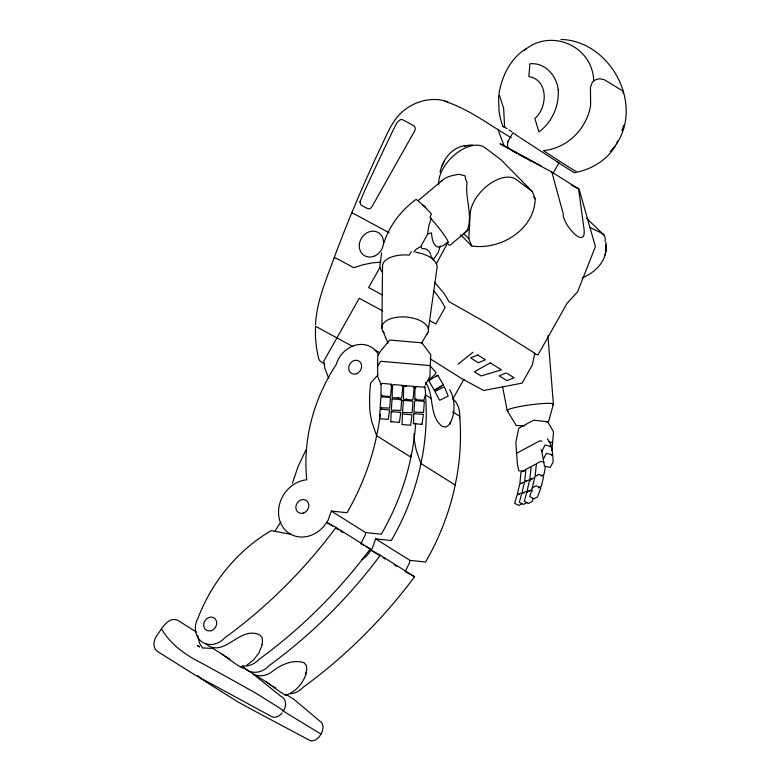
<?xml version="1.0" encoding="UTF-8"?>
<svg xmlns="http://www.w3.org/2000/svg" width="780" height="780" viewBox="0 0 780 780"><rect width="100%" height="100%" fill="white"/><g stroke="black" fill="none" stroke-linecap="round" stroke-linejoin="round"><path stroke-width="1.17" d="M525.798 48.857C510.354 58.597 501.793 76.264 498.976 93.873L503.636 108.166L504.641 127.549L502.729 126.087L500.38 118.521L499.044 111.384L498.517 95.677M381.888 328.107L382.541 265.814M392.32 385.486L392.165 397.546L400.686 398.287L401.807 397.42L402.919 385.349L393.549 384.54M197.594 635.31L199.612 643.325L202.703 648.102M605.075 254.992L605.923 250.828L605.767 244.696C608.01 260.032 595.393 272.698 582.114 277.846M380.016 409.188L379.655 418.723L388.264 419.425L389.581 409.968L381.069 409.227M391.19 411.625L400.754 412.444L399.409 422.389L390.799 421.639L391.19 411.625L392.233 411.703M413.829 413.595L423.394 414.414L422.048 424.359L413.439 423.608L413.829 413.595L414.872 413.673M438.623 184.519L438.818 180.999A30.888 17.823 -44.6 0 1 457.08 152.861A30.888 17.823 -44.6 0 1 484.312 147.215L500.858 159.617L532.331 191.558L535.216 198.793C534.524 229.71 500.409 250.38 471.705 245.963L460.648 234.741M471.705 245.963L468.819 238.729L470.281 212.94A30.888 17.823 -44.6 0 1 488.543 184.792A30.888 17.823 -44.6 0 1 515.775 179.147L532.331 191.558M459.566 418.587L459.703 416.296A25.564 22.025 -57.9 0 0 453.784 399.545M605.923 250.828L605.933 242.18M403.357 400.793L402.558 412.415L412.162 412.796L412.961 401.164L404.44 400.423M414.716 401.008L413.946 412.084L423.55 412.435L424.32 401.359L415.808 400.618M380.874 397.225L380.123 407.764L389.737 408.086L390.478 397.546L381.956 396.805M551.889 450.567L553.537 431.788L547.638 421.765L533.715 420.176L518.778 428.2L515.843 442.494L517.403 464.012L518.739 470.71L524.082 471.315M315.51 324.743C316.612 301.168 326.391 279.377 334.24 257.488M428.376 329.491L437.239 266.253C434.801 256.922 423.94 253.9 415.623 252.135M381.576 252.935L379.792 266.819L381.225 270.796L382.57 272.337M380.25 414.19A229.905 198.013 -57.9 0 1 378.037 428.902L375.453 441.314A229.905 198.013 -57.9 0 1 347.032 512.713L331.363 511.075L327.951 520.601L323.398 526.89A29.776 25.643 -57.9 0 1 280.069 521.498A29.776 25.643 -57.9 0 1 306.764 479.798A161.899 139.435 -57.9 0 1 336.16 364.669A25.564 22.025 -57.9 0 1 356.275 344.994A25.564 22.025 -57.9 0 1 378.671 355.007M331.363 511.075L365.615 532.574L365.215 534.963L360.896 543.894M424.349 386.149A25.564 22.025 -57.9 0 1 425.451 394.807A229.905 198.013 -57.9 0 1 422.321 456.7L419.747 469.111A229.905 198.013 -57.9 0 1 391.326 540.511L375.658 538.873L372.235 548.399L367.692 554.687A29.776 25.643 -57.9 0 1 361.91 559.718M375.658 538.873L409.909 560.371L409.5 562.76L405.19 571.691M545.474 466.411L544.011 474.435L541.047 476.024M532.623 486.574L534.963 476.482L538.922 474.357L543.67 476.258L541.33 486.359L538.366 487.948M508.102 141.297L507.39 144.349L508.053 148.639M440.056 172.058C442.777 159.559 452.02 147.04 465.553 145.587M450.294 422.194L449.553 424.398L446.004 427.079L442.075 426.368C428.386 415.194 434.869 395.255 425.422 382.298M623.912 125.112L621.835 130.65M261.856 644.621L262.519 642.301L262.148 637.777L259.798 634.93C239.548 625.15 224.035 659.324 205.579 643.666M292.451 483.122L298.204 466.274L305.877 450.079M440.154 246.031L438.321 252.272L433.192 259.886M423.677 400.793L425.451 394.807L431.496 398.599M383.848 243.107C389.405 225.488 401.31 210.064 416.159 199.319L425.675 207.314M550.251 446.862L551.011 444.736L547.423 438.691M533.14 498.508L532.018 501.579L528.46 503.49L524.297 501.345L526.792 492.122L530.751 489.996L532.603 490.952M334.415 257.039C347.987 220.613 363.188 184.801 379.665 149.604C386.704 135.701 391.755 119.584 404.752 109.824C416.705 100.435 433.241 96.739 447.798 101.731M623.171 93.59L623.093 91.133L604.451 79.774L599.41 78.683L595.013 80.028L592.39 82.085L590.441 87.38L590.626 105.495C586.482 129.188 567.313 148.249 543.377 150.667C554.658 157.814 565.695 165.36 577.19 172.156C594.389 168.275 611.013 157.394 617.848 140.663M262.226 644.728L258.989 652.801L253.763 659.753L246.919 665.116M306.52 672.526C303.527 682.978 295.688 692.094 285.207 695.467M449.611 424.456C455.354 413.712 455.656 400.335 449.69 389.63M442.075 165.809L444.424 160.582M197.945 675.607L200.362 678.346L237.393 701.591L253.675 710.521L310.06 740.542L311.766 741L315.715 739.889L319.566 736.457L322.296 731.611L323.164 726.667L321.945 722.943L294.07 699.426L285.958 694.327M551.538 455.627L552.591 453.433L551.304 446.511L544.957 445.019L541.798 451.581L543.094 458.513M425.441 384.784L429.887 376.467L430.784 354.744L421.882 342.829L389.688 340.031L381.147 350.425L377.705 355.797L377.618 376.272L380.952 384.228M413.78 251.96L416.276 249.122L420.859 246.49L427.606 234.01L428.834 225.664L431.194 218.839L430.063 216.996L431.398 213.886L430.784 213.194A27.446 2.964 49.8 0 0 422.643 204.925M436.41 263.698L446.677 244.705M305.204 674.125L306.813 670.098L306.433 665.574L304.083 662.727C292.481 658.963 279.767 665.145 270.933 672.555C265.707 675.938 258.843 677.02 253.198 673.998M379.967 267.442L368.648 287.537L382.502 295.055M507.614 142.155L512.918 132.766L519.431 137.221M553.117 173.219L559.007 162.757L556.55 161.294M452.8 399.019L463.964 379.197M421.346 343.337L427.889 332.543M411.372 251.726L409.227 255.148L408.252 255.021A27.242 13.484 6.6 0 0 382.522 267.014M274.726 531.502L280.839 521.849M377.656 366.034L380.698 361.296L430.336 365.606M616.512 143.998C643.734 102.853 609.872 40.852 560.966 39.429M378.066 374.741L370.627 383.097A141.687 122.031 -57.9 0 0 370.149 413.195L371.846 422L376.623 435.708L410.875 457.197L410.806 454.867M610.37 151.359L614.893 146.347M282.087 712.93C279.357 716.732 273.877 718.994 269.89 715.621L194.893 674.914L157.852 651.67C151.505 647.761 153.738 638.274 158.262 633.76C161.967 627.861 169.016 616.024 177.947 620.451L196.345 632.005M428.552 380.133L434.674 374.858L436.108 372.616L429.79 365.488M418.334 200.518L442.104 180.443M468.644 229.544L450.352 244.988L449.592 245.291L446.199 242.931M458.016 364.24L472.953 352.277M406.809 398.804L404.147 400.813L401.193 400.276M441.334 181.096C446.131 176.563 452.634 175.295 458.933 174.291L465.173 175.88L465.494 178.981L467.074 182.559C464.822 198.656 473.382 215.572 467.035 230.909L464.276 232.898M523.955 50.739C549.88 27.7 592.595 45.337 593.707 80.808M448.12 242.405L442.865 245.768L439.286 246.968M428.698 380.591L437.824 375.287L443.43 384.92L434.304 390.234L428.698 380.591L430.755 379.392M435.757 376.486L437.824 375.287M434.304 390.234L443.43 384.92M516.623 453.258L539.653 440.875L542.002 441.139M530.273 467.005L525.925 469.345L524.725 480.743L526.656 481.328M525.369 469.843L521.02 472.183L519.899 482.976L521.83 483.561M535.519 464.266L531.17 466.606L529.874 478.608L531.814 479.193M523.604 482.167L519.646 484.292L517.384 493.837L519.285 494.588M533.559 477.945L529.6 480.07L527.183 490.708L529.084 491.478M520.972 492.979L517.013 495.105L514.663 503.363L518.837 505.421L522.395 503.509M527.046 502.495L523.487 504.406L519.314 502.3L521.742 493.565L525.691 491.439L527.543 492.375M546.858 422.126L548.779 420.966L553.4 404.157L547.911 335.79M506.298 372.889L499.2 375.823L506.942 380.689L514.039 377.744L507.273 373.493M439.949 246.733L438.38 247.211C432.539 245.671 432.071 237.773 431.438 232.859L427.606 234.01M575.923 172.497L574.236 172.692L556.345 161.46M468.877 145.411L464.197 145.889L472.651 144.846M380.825 262.129L372.508 262.831L363.08 264.732L353.769 267.706L343.122 261.934A20.192 0.566 29.4 0 0 335.654 258.034L334.425 257.507A19.451 0.546 29.4 0 0 334.766 257.946M524.784 425.841L516.175 425.5L507.205 410.572L502.603 386.958M399.701 412.366L400.754 412.444M422.351 414.326L423.394 414.414M390.799 421.639L391.745 421.717M398.463 422.311L399.409 422.389M413.439 423.608L414.385 423.686M421.112 424.281L422.048 424.359M425.558 387.319L416.188 386.5L414.96 387.455L414.814 399.516L423.325 400.257M390.663 385.066L393.091 385.281M401.583 386.022L406.438 386.441M413.722 387.075L416.149 387.29M365.615 532.574L381.284 534.212A229.905 198.013 -57.9 0 0 409.705 462.813L412.288 450.401A229.905 198.013 -57.9 0 0 415.662 423.228M409.909 560.371L425.568 562.01A229.905 198.013 -57.9 0 0 453.999 490.61L456.573 478.198A229.905 198.013 -57.9 0 0 459.703 416.296L452.654 411.869M549.071 441.948L552.611 442.348M203.19 647.956L212.823 648.433L230.071 659.256M290.774 534.3L271.167 530.615A152.12 131.02 -57.9 0 0 198.169 617.76A19.49 16.789 -57.9 0 0 201.532 641.55A19.49 16.789 -57.9 0 0 224.728 637.884A461.74 397.693 -57.9 0 0 336.024 527.436L370.276 548.925A461.74 397.693 -57.9 0 1 258.979 659.383A19.49 16.789 -57.9 0 1 242.873 665.905M444.756 101.303C468.858 108.956 489.587 125.151 511.28 137.777M543.972 462.325L540.784 461.36L536.435 463.7L535.226 475.088L537.157 475.683M534.134 353.594L537.966 354.959L567.099 303.254L577.541 291.954L595.413 246.636L579.111 189.218M374.936 350.327L379.022 352.141M530.312 480.763L528.411 480.002L524.462 482.128L522.112 492.219L524.014 492.989M589.426 227.243L602.287 233.444A30.888 12.87 -45.9 0 1 605.095 241.332M199.68 646.717L197.467 645.635L199.524 646.922M541.242 166.003L500.126 143.725L516.984 153.211M519.1 154.362L551.831 172.097L578.565 188.877L583.713 226.697C588.071 253.276 562.087 224.045 563.258 213.857L551.831 172.097M571.175 184.87L578.565 188.877M389.123 232.781L360.575 217.298A19.754 0.556 29.4 0 0 352.277 213.34M429.429 320.482L435.825 323.953L445.048 307.573A94.487 81.383 -57.9 0 0 433.631 290.823M382.726 310.996L359.248 298.272L323.788 361.189L324.86 368.306L328.712 378.407M336.911 337.906L352.921 346.583M336.024 527.436L326.674 522.366L332.719 526.159M361.959 544.42L364.046 545.551M366.122 546.673L370.276 548.925M290.579 693.761A19.49 16.789 -57.9 0 0 303.274 687.18A461.74 397.693 -57.9 0 0 414.57 576.732L380.318 555.233L370.958 550.163L380.026 555.847M406.253 572.218L414.57 576.732M282.428 710.629L321.126 734.136M502.729 126.087L507.019 128.69M430.102 358.751L461.848 378.671L483.668 390.497L522.093 383.126L532.243 365.118L534.846 353.272L485.706 322.433L448.968 301.626L444.259 293.651L434.674 282.38M336.863 337.877L315.5 326.225L315.432 336.863L316.505 348.046L318.581 358.41L319.644 360.672L324.685 364.046M413.4 387.241L415.418 388.498M455.159 484.994L420.907 463.505L416.13 449.797L414.443 440.993A141.687 122.031 -57.9 0 1 413.965 433.553M335.741 528.05L338.764 529.951M340.772 531.219L342.79 532.477M383.048 557.749L385.066 559.016M394.134 564.7L397.156 566.602M241.234 666.256L251.384 672.633L280.81 696.248C286.474 698.919 286.621 705.91 283.647 710.609L256.474 693.547A164.609 4.592 29.4 0 0 201.601 663.088C185.825 655.249 170.703 644.572 161.636 629.099M255.518 675.226L270.738 684.772M272.766 686.049L275.808 687.96M555.76 160.797L520.377 137.845M508.93 129.909L511.807 131.742M266.38 682.042L275.018 688.321A27.729 1.404 37 0 0 285.928 695.165L285.792 694.639M222.085 654.245L230.724 660.514A27.729 1.404 37 0 0 241.644 667.368L241.507 666.841M420.859 246.49L422.107 248.732C425.851 247.952 429.604 250.536 430.54 254.173M586.55 218.215L604.139 235.258M533.51 197.067L535.216 198.793M463.71 233.551L468.819 238.729M397.849 397.556L400.218 400.091M540.862 449.602L542.236 451.483M382.99 331.207L388.001 343.258M497.903 129.382L504.309 146.347M392.701 388.723L391.95 385.573M432.315 257.702L433.036 259.75M242.219 666.237L242.833 668.323M430.95 255.177L431.174 257.059M416.023 398.502A229.905 198.013 -57.9 0 1 416.101 400.735M381.771 394.953A229.905 198.013 -57.9 0 1 381.673 397.215M380.971 407.394A229.905 198.013 -57.9 0 1 380.747 409.656M384.111 332.709A23.322 11.817 4.3 0 1 404.45 316.933A23.322 11.817 4.3 0 1 426.699 334.454M430.287 217.786A24.014 2.594 49.8 0 1 447.457 242.668M511.885 150.618A27.446 0.77 29.4 0 1 516.867 153.28M518.719 154.294A27.446 0.77 29.4 0 1 526.763 158.74M528.84 159.91A27.446 0.77 29.4 0 1 530.917 161.08M508.19 411.089A23.322 2.496 -7.8 0 1 529.552 404.947A23.322 2.496 -7.8 0 1 552.806 404.888M242.746 666.178A19.49 16.789 -57.9 0 0 269.022 665.681A461.74 397.693 -57.9 0 0 380.318 555.233M381.079 384.355L380.962 395.801L389.483 396.542L390.595 395.684L391.677 384.218L382.307 383.399L381.079 384.355M403.64 386.568L403.455 399.223L411.976 399.965L413.088 399.097L414.238 386.431L404.869 385.613L403.64 386.568M558.217 89.739C559.299 106.051 552.065 122.197 538.941 131.918L534.846 118.482C547.677 107.786 548.788 79.853 528.859 76.567L529.864 63.814C544.947 62.137 556.725 75.718 558.217 89.739M402.431 413.995L402.022 424.505L410.631 425.285L411.996 414.872L402.431 413.995M359.911 201.942L360.974 205.023L367.234 208.426A3.793 3.266 -57.9 0 0 371.962 206.68L414.687 130.855A4.066 3.5 -57.9 0 0 413.605 125.648L402.597 119.71L400.627 119.496L397.235 122.148L392.72 131.011A2524.119 1270.552 -67 0 0 365.079 189.813L359.911 201.942M392.077 399.038L391.306 410.124L400.91 410.465L401.68 399.389L392.077 399.038M532.243 487.919L529.815 496.655L533.988 498.761L537.547 496.84L540.832 488.124L536.201 485.784L532.243 487.919M546.429 453.394L543.202 459.459L544.518 466.089L550.231 467.425L553.137 461.974L552.776 454.886L546.429 453.394M436.946 390.273L434.879 391.472L439.666 400.276L448.198 396.103L444.356 386.841L436.946 390.273M490.327 362.856L474.396 371.748L481.114 375.96L501.452 369.847L490.327 362.856M477.74 354.959L470.632 357.893L478.374 362.758L485.472 359.814L477.74 354.959M211.575 630.562A7.215 6.211 -57.9 0 0 215.046 618.725A7.215 6.211 -57.9 0 0 204.019 622.791A7.215 6.211 -57.9 0 0 211.575 630.562M356.528 373.727A7.215 6.211 -57.9 0 0 359.999 361.891A7.215 6.211 -57.9 0 0 348.972 365.956A7.215 6.211 -57.9 0 0 356.528 373.727M303.683 512.986A7.215 6.211 -57.9 0 0 307.154 501.16A7.215 6.211 -57.9 0 0 296.137 505.225A7.215 6.211 -57.9 0 0 303.683 512.986M373.932 256.298A13.435 11.573 -57.9 0 0 380.396 234.244A13.435 11.573 -57.9 0 0 359.853 241.82A13.435 11.573 -57.9 0 0 373.932 256.298"/></g></svg>
